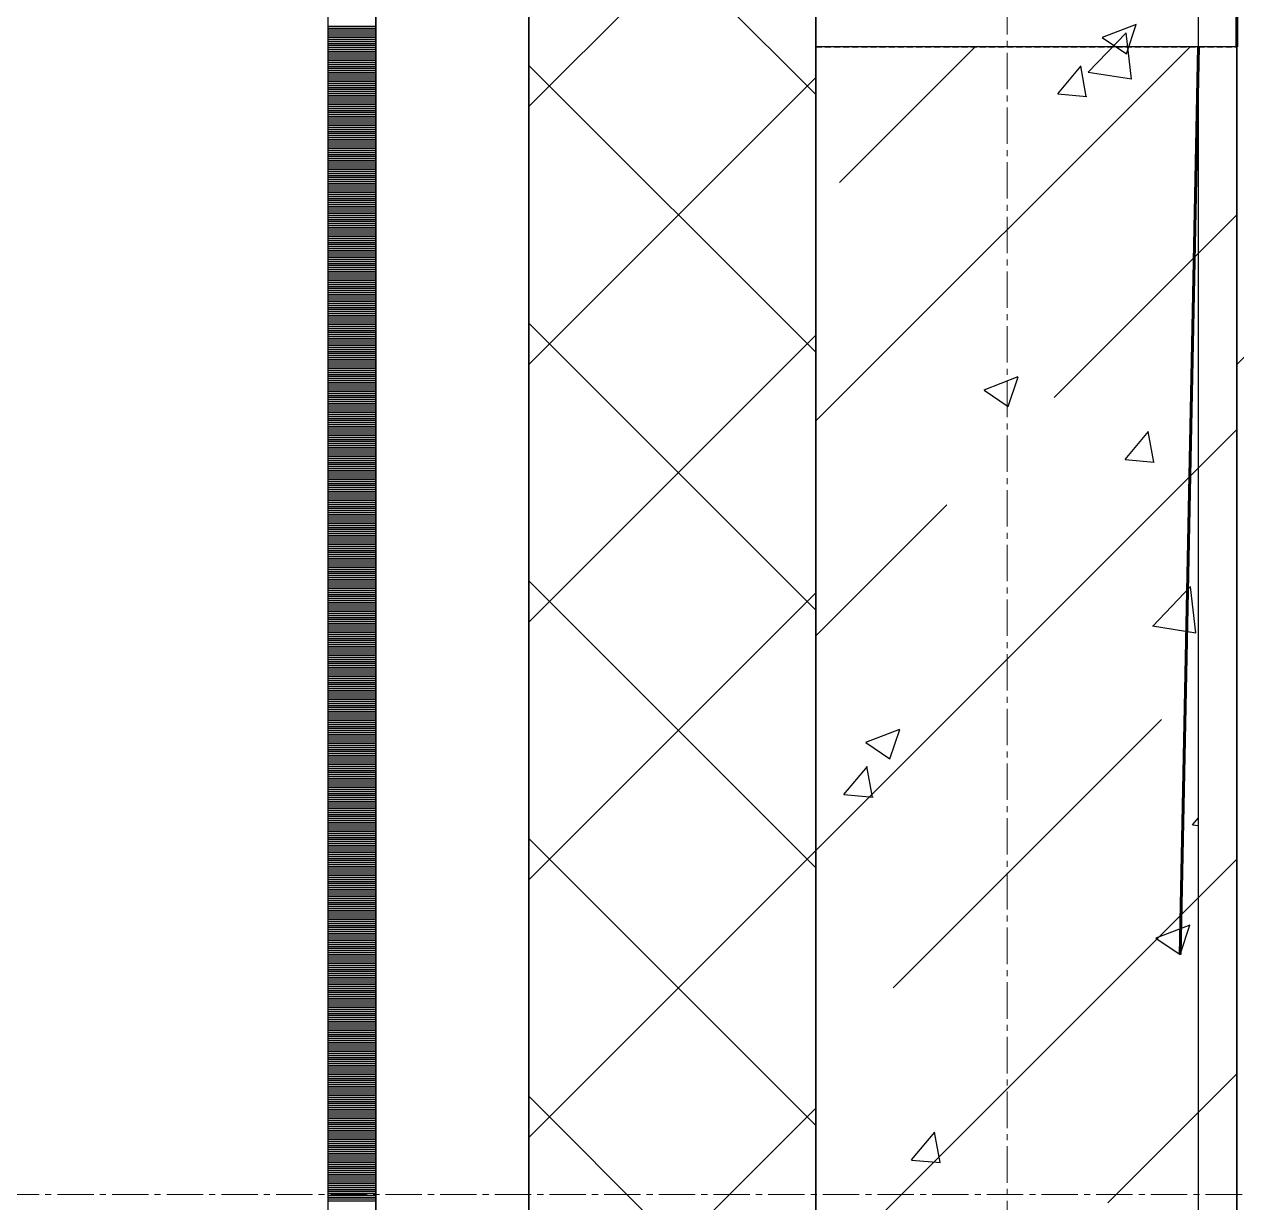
# Model space of a CAD drawing. Header units: millimetres. Extents: x 538266 to 1167394, y 114608 to 637157.
# Drawn here: x 1045920 to 1046554, y 523464 to 524080 of the extents above; entities that cross this region are included whole.
import ezdxf

# ---------------------------------------------------------------- set-up
doc = ezdxf.new("R2010")
doc.units = ezdxf.units.MM
for name, pattern in [('CENTER2', [28.575, 19.05, -3.175, 3.175, -3.175]), ('DASHED', [19.05, 12.7, -6.35]), ('HIDDEN2', [4.7625, 3.175, -1.5875])]:
    doc.linetypes.add(name, pattern=pattern)
for name, color, linetype, lineweight in [('0) шт стен 3 эт', 150, 'Continuous', 60), ('АР_Колонны', 70, 'Continuous', 30), ('АР_Стены ЖБ', 7, 'Continuous', 35), ('АР_Стены ПЕНОблок', 52, 'Continuous', 20), ('АР_Тонкая', 254, 'Continuous', 5), ('АР_Утеплитель', 31, 'Continuous', 0), ('АР_Штриховка', 8, 'Continuous', 0)]:
    doc.layers.add(name, color=color, linetype=linetype, lineweight=lineweight)
doc.layers.add('АР_Делит', color=120, linetype='Continuous', lineweight=0, plot=False)
doc.layers.add('РД_Оси_100', color=7, linetype='Continuous', lineweight=0, true_color=0x525252)
doc.layers.add('ФВ-5', color=7, linetype='Continuous')

# ---------------------------------------------------------------- blocks, each defined once
blk = doc.blocks.new('СОШ_2200_АР_ОСИ_М100_28.05.24')
at = {"layer": 'АР_Делит', "color": 251, "linetype": 'DASHED', "true_color": 0x636466}
blk.add_lwpolyline([(114955, 135155), (114955, -355), (93595.036, -355), (93595.036, 13855), (94145, 13855), (94145, 68320), (66055, 68320), (66055, 13857.73), (83455, 13857.73), (83455, -355), (45245, -355), (45245, 13145), (44695, 13145), (44695, 26755), (45245, 26755), (45245, 68320), (20455, 68320), (20455, 26755), (27955, 26755), (27955, 13145), (-355, 13145), (-355, 100855)], dxfattribs=at)
at = {"layer": 'РД_Оси_100', "color": 251, "linetype": 'CENTER2', "true_color": 0x636466}
blk.add_line((0, -6155), (0, 139938.679), dxfattribs=at)
blk.add_lwpolyline([(29555, 26700), (-5454.958, 26700), (-5954.958, 26850)], dxfattribs=at)
blk = doc.blocks.new('3_этаж1')
at = {"layer": 'АР_Колонны', "color": 18, "linetype": 'HIDDEN2', "lineweight": 25, "true_color": 0x000000}
for p, q in [((684283.57, 524068.74), (684503.57, 524068.74)), ((684283.57, 522868.74), (684283.57, 524068.74)), ((684503.57, 524068.74), (684503.57, 522868.74))]:
    blk.add_line(p, q, dxfattribs=at)
at = {"layer": 'АР_Колонны', "color": 18, "linetype": 'Continuous', "lineweight": 25, "true_color": 0x000000}
for p, q in [((684503.57, 524068.74), (684283.57, 524068.74)), ((684283.57, 524068.74), (684283.57, 522868.74)), ((684503.57, 524068.74), (684283.57, 524068.74)), ((684283.57, 524068.74), (684283.57, 522868.74)), ((684503.57, 522868.74), (684503.57, 524068.74)), ((684503.57, 522868.74), (684503.57, 524068.74))]:
    blk.add_line(p, q, dxfattribs=at)
at = {"layer": 'АР_Стены ЖБ', "color": 18, "linetype": 'Continuous', "lineweight": 25, "true_color": 0x000000}
for p, q in [((684503.57, 524068.74), (684283.57, 524068.74)), ((684283.57, 524068.74), (684283.57, 522868.74)), ((684503.57, 522868.74), (684503.57, 524068.74))]:
    blk.add_line(p, q, dxfattribs=at)
at = {"layer": 'АР_Стены ПЕНОблок', "color": 18, "linetype": 'Continuous', "lineweight": 25, "true_color": 0x000000}
for p, q in [((684283.57, 587568.74), (684283.57, 511368.74)), ((684483.57, 511368.74), (684483.57, 587568.74))]:
    blk.add_line(p, q, dxfattribs=at)
at = {"layer": 'АР_Тонкая', "color": 18, "linetype": 'Continuous', "lineweight": 25, "true_color": 0x000000}
for p, q in [((684028.57, 587568.74), (684028.57, 511368.74)), ((684053.57, 587568.74), (684053.57, 511368.74)), ((684053.57, 511368.74), (684053.57, 587568.74)), ((684133.57, 511368.74), (684133.57, 587568.74))]:
    blk.add_line(p, q, dxfattribs=at)
at = {"layer": 'АР_Утеплитель', "color": 18, "linetype": 'Continuous', "lineweight": 25, "true_color": 0x000000}
for p, q in [((684133.57, 587568.74), (684133.57, 511368.74)), ((684283.57, 511368.74), (684283.57, 587568.74))]:
    blk.add_line(p, q, dxfattribs=at)
at = {"layer": 'АР_Штриховка', "color": 18, "linetype": 'Continuous', "lineweight": 25, "true_color": 0x000000}
for p, q in [((684283.57, 524043.72), (684133.57, 524193.72)), ((684133.57, 524037.43), (684283.57, 524187.43)), ((684028.57, 524079.49), (684053.57, 524079.49)), ((684028.57, 524078.49), (684053.57, 524078.49)), ((684433.38, 524073.66), (684451.17, 524080.49)), ((684445.94, 524064.95), (684451.09, 524080.3)), ((684028.57, 524077.49), (684053.57, 524077.49)), ((684028.57, 524076.49), (684053.57, 524076.49)), ((684028.57, 524075.49), (684053.57, 524075.49)), ((684028.57, 524074.49), (684053.57, 524074.49)), ((684028.57, 524073.49), (684053.57, 524073.49)), ((684028.57, 524072.49), (684053.57, 524072.49)), ((684028.57, 524071.49), (684053.57, 524071.49)), ((684425.97, 524055.37), (684445.76, 524075.99)), ((684433.3, 524073.48), (684445.93, 524064.96)), ((684448.52, 524051.87), (684445.72, 524075.99)), ((684028.57, 524070.49), (684053.57, 524070.49)), ((684028.57, 524069.49), (684053.57, 524069.49)), ((684028.57, 524068.49), (684053.57, 524068.49)), ((684028.57, 524067.49), (684053.57, 524067.49)), ((684028.57, 524066.49), (684053.57, 524066.49)), ((684028.57, 524065.49), (684053.57, 524065.49)), ((684283.57, 523873.12), (684479.2, 524068.74)), ((684295.91, 523997.71), (684366.94, 524068.74)), ((684028.57, 524064.49), (684053.57, 524064.49)), ((684028.57, 524063.49), (684053.57, 524063.49)), ((684028.57, 524062.49), (684053.57, 524062.49)), ((684028.57, 524061.49), (684053.57, 524061.49)), ((684028.57, 524060.49), (684053.57, 524060.49)), ((684028.57, 524059.49), (684053.57, 524059.49)), ((684283.57, 523909.01), (684133.57, 524059.01)), ((684409.98, 524044.08), (684422.23, 524058.67)), ((684424.94, 524042.7), (684422.01, 524058.62)), ((684028.57, 524058.49), (684053.57, 524058.49)), ((684028.57, 524057.49), (684053.57, 524057.49)), ((684028.57, 524056.49), (684053.57, 524056.49)), ((684028.57, 524055.49), (684053.57, 524055.49)), ((684028.57, 524054.49), (684053.57, 524054.49)), ((684028.57, 524053.49), (684053.57, 524053.49)), ((684028.57, 524052.49), (684053.57, 524052.49)), ((684133.57, 523902.73), (684283.57, 524052.73)), ((684425.94, 524055.44), (684448.53, 524051.93)), ((684028.57, 524051.49), (684053.57, 524051.49)), ((684028.57, 524050.49), (684053.57, 524050.49)), ((684028.57, 524049.49), (684053.57, 524049.49)), ((684028.57, 524048.49), (684053.57, 524048.49)), ((684028.57, 524047.49), (684053.57, 524047.49)), ((684028.57, 524046.49), (684053.57, 524046.49)), ((684028.57, 524045.49), (684053.57, 524045.49)), ((684028.57, 524044.49), (684053.57, 524044.49)), ((684028.57, 524043.49), (684053.57, 524043.49)), ((684028.57, 524042.49), (684053.57, 524042.49)), ((684028.57, 524041.49), (684053.57, 524041.49)), ((684028.57, 524040.49), (684053.57, 524040.49)), ((684409.98, 524044.07), (684425.16, 524042.74)), ((684028.57, 524039.49), (684053.57, 524039.49)), ((684028.57, 524038.49), (684053.57, 524038.49)), ((684028.57, 524037.49), (684053.57, 524037.49)), ((684028.57, 524036.49), (684053.57, 524036.49)), ((684028.57, 524035.49), (684053.57, 524035.49)), ((684028.57, 524034.49), (684053.57, 524034.49)), ((684028.57, 524033.49), (684053.57, 524033.49)), ((684028.57, 524032.49), (684053.57, 524032.49)), ((684028.57, 524031.49), (684053.57, 524031.49)), ((684028.57, 524030.49), (684053.57, 524030.49)), ((684028.57, 524029.49), (684053.57, 524029.49)), ((684028.57, 524028.49), (684053.57, 524028.49)), ((684028.57, 524027.49), (684053.57, 524027.49)), ((684028.57, 524026.49), (684053.57, 524026.49)), ((684028.57, 524025.49), (684053.57, 524025.49)), ((684028.57, 524024.49), (684053.57, 524024.49)), ((684028.57, 524023.49), (684053.57, 524023.49)), ((684028.57, 524022.49), (684053.57, 524022.49)), ((684028.57, 524021.49), (684053.57, 524021.49)), ((684028.57, 524020.49), (684053.57, 524020.49)), ((684028.57, 524019.49), (684053.57, 524019.49)), ((684028.57, 524018.49), (684053.57, 524018.49)), ((684028.57, 524017.49), (684053.57, 524017.49)), ((684028.57, 524016.49), (684053.57, 524016.49)), ((684028.57, 524015.49), (684053.57, 524015.49)), ((684028.57, 524014.49), (684053.57, 524014.49)), ((684028.57, 524013.49), (684053.57, 524013.49)), ((684028.57, 524012.49), (684053.57, 524012.49)), ((684028.57, 524011.49), (684053.57, 524011.49)), ((684028.57, 524010.49), (684053.57, 524010.49)), ((684028.57, 524009.49), (684053.57, 524009.49)), ((684028.57, 524008.49), (684053.57, 524008.49)), ((684028.57, 524007.49), (684053.57, 524007.49)), ((684028.57, 524006.49), (684053.57, 524006.49)), ((684028.57, 524005.49), (684053.57, 524005.49)), ((684028.57, 524004.49), (684053.57, 524004.49)), ((684028.57, 524003.49), (684053.57, 524003.49)), ((684028.57, 524002.49), (684053.57, 524002.49)), ((684028.57, 524001.49), (684053.57, 524001.49)), ((684028.57, 524000.49), (684053.57, 524000.49)), ((684028.57, 523999.49), (684053.57, 523999.49)), ((684028.57, 523998.49), (684053.57, 523998.49)), ((684028.57, 523997.49), (684053.57, 523997.49)), ((684028.57, 523996.49), (684053.57, 523996.49)), ((684028.57, 523995.49), (684053.57, 523995.49)), ((684028.57, 523994.49), (684053.57, 523994.49)), ((684028.57, 523993.49), (684053.57, 523993.49)), ((684028.57, 523992.49), (684053.57, 523992.49)), ((684028.57, 523991.49), (684053.57, 523991.49)), ((684028.57, 523990.49), (684053.57, 523990.49)), ((684028.57, 523989.49), (684053.57, 523989.49)), ((684028.57, 523988.49), (684053.57, 523988.49)), ((684028.57, 523987.49), (684053.57, 523987.49)), ((684028.57, 523986.49), (684053.57, 523986.49)), ((684028.57, 523985.49), (684053.57, 523985.49)), ((684028.57, 523984.49), (684053.57, 523984.49)), ((684028.57, 523983.49), (684053.57, 523983.49)), ((684028.57, 523982.49), (684053.57, 523982.49)), ((684028.57, 523981.49), (684053.57, 523981.49)), ((684028.57, 523980.49), (684053.57, 523980.49)), ((684028.57, 523979.49), (684053.57, 523979.49)), ((684028.57, 523978.49), (684053.57, 523978.49)), ((684028.57, 523977.49), (684053.57, 523977.49)), ((684028.57, 523976.49), (684053.57, 523976.49)), ((684408.16, 523885.45), (684503.57, 523980.87)), ((684028.57, 523975.49), (684053.57, 523975.49)), ((684028.57, 523974.49), (684053.57, 523974.49)), ((684028.57, 523973.49), (684053.57, 523973.49)), ((684028.57, 523972.49), (684053.57, 523972.49)), ((684028.57, 523971.49), (684053.57, 523971.49)), ((684028.57, 523970.49), (684053.57, 523970.49)), ((684028.57, 523969.49), (684053.57, 523969.49)), ((684028.57, 523968.49), (684053.57, 523968.49)), ((684028.57, 523967.49), (684053.57, 523967.49)), ((684028.57, 523966.49), (684053.57, 523966.49)), ((684028.57, 523965.49), (684053.57, 523965.49)), ((684028.57, 523964.49), (684053.57, 523964.49)), ((684028.57, 523963.49), (684053.57, 523963.49)), ((684028.57, 523962.49), (684053.57, 523962.49)), ((684028.57, 523961.49), (684053.57, 523961.49)), ((684028.57, 523960.49), (684053.57, 523960.49)), ((684028.57, 523959.49), (684053.57, 523959.49)), ((684028.57, 523958.49), (684053.57, 523958.49)), ((684028.57, 523957.49), (684053.57, 523957.49)), ((684028.57, 523956.49), (684053.57, 523956.49)), ((684028.57, 523955.49), (684053.57, 523955.49)), ((684028.57, 523954.49), (684053.57, 523954.49)), ((684028.57, 523953.49), (684053.57, 523953.49)), ((684028.57, 523952.49), (684053.57, 523952.49)), ((684028.57, 523951.49), (684053.57, 523951.49)), ((684028.57, 523950.49), (684053.57, 523950.49)), ((684028.57, 523949.49), (684053.57, 523949.49)), ((684028.57, 523948.49), (684053.57, 523948.49)), ((684028.57, 523947.49), (684053.57, 523947.49)), ((684028.57, 523946.49), (684053.57, 523946.49)), ((684028.57, 523945.49), (684053.57, 523945.49)), ((684028.57, 523944.49), (684053.57, 523944.49)), ((684028.57, 523943.49), (684053.57, 523943.49)), ((684028.57, 523942.49), (684053.57, 523942.49)), ((684028.57, 523941.49), (684053.57, 523941.49)), ((684028.57, 523940.49), (684053.57, 523940.49)), ((684028.57, 523939.49), (684053.57, 523939.49)), ((684028.57, 523938.49), (684053.57, 523938.49)), ((684028.57, 523937.49), (684053.57, 523937.49)), ((684028.57, 523936.49), (684053.57, 523936.49)), ((684028.57, 523935.49), (684053.57, 523935.49)), ((684028.57, 523934.49), (684053.57, 523934.49)), ((684028.57, 523933.49), (684053.57, 523933.49)), ((684028.57, 523932.49), (684053.57, 523932.49)), ((684028.57, 523931.49), (684053.57, 523931.49)), ((684028.57, 523930.49), (684053.57, 523930.49)), ((684028.57, 523929.49), (684053.57, 523929.49)), ((684028.57, 523928.49), (684053.57, 523928.49)), ((684028.57, 523927.49), (684053.57, 523927.49)), ((684028.57, 523926.49), (684053.57, 523926.49)), ((684028.57, 523925.49), (684053.57, 523925.49)), ((684028.57, 523924.49), (684053.57, 523924.49)), ((684028.57, 523923.49), (684053.57, 523923.49)), ((684028.57, 523922.49), (684053.57, 523922.49)), ((684028.57, 523921.49), (684053.57, 523921.49)), ((684028.57, 523920.49), (684053.57, 523920.49)), ((684028.57, 523919.49), (684053.57, 523919.49)), ((684283.57, 523774.31), (684133.57, 523924.31)), ((684028.57, 523918.49), (684053.57, 523918.49)), ((684028.57, 523917.49), (684053.57, 523917.49)), ((684028.57, 523916.49), (684053.57, 523916.49)), ((684028.57, 523915.49), (684053.57, 523915.49)), ((684028.57, 523914.49), (684053.57, 523914.49)), ((684028.57, 523913.49), (684053.57, 523913.49)), ((684133.57, 523768.02), (684283.57, 523918.02)), ((684028.57, 523912.49), (684053.57, 523912.49)), ((684028.57, 523911.49), (684053.57, 523911.49)), ((684028.57, 523910.49), (684053.57, 523910.49)), ((684028.57, 523909.49), (684053.57, 523909.49)), ((684028.57, 523908.49), (684053.57, 523908.49)), ((684028.57, 523907.49), (684053.57, 523907.49)), ((684028.57, 523906.49), (684053.57, 523906.49)), ((684028.57, 523905.49), (684053.57, 523905.49)), ((684028.57, 523904.49), (684053.57, 523904.49)), ((684028.57, 523903.49), (684053.57, 523903.49)), ((684028.57, 523902.49), (684053.57, 523902.49)), ((684028.57, 523901.49), (684053.57, 523901.49)), ((684028.57, 523900.49), (684053.57, 523900.49)), ((684028.57, 523899.49), (684053.57, 523899.49)), ((684028.57, 523898.49), (684053.57, 523898.49)), ((684028.57, 523897.49), (684053.57, 523897.49)), ((684028.57, 523896.49), (684053.57, 523896.49)), ((684028.57, 523895.49), (684053.57, 523895.49)), ((684028.57, 523894.49), (684053.57, 523894.49)), ((684371.58, 523889.47), (684389.36, 523896.3)), ((684384.14, 523880.77), (684389.29, 523896.12)), ((684028.57, 523893.49), (684053.57, 523893.49)), ((684028.57, 523892.49), (684053.57, 523892.49)), ((684028.57, 523891.49), (684053.57, 523891.49)), ((684028.57, 523890.49), (684053.57, 523890.49)), ((684028.57, 523889.49), (684053.57, 523889.49)), ((684028.57, 523888.49), (684053.57, 523888.49)), ((684028.57, 523887.49), (684053.57, 523887.49)), ((684371.5, 523889.29), (684384.13, 523880.77)), ((684028.57, 523886.49), (684053.57, 523886.49)), ((684028.57, 523885.49), (684053.57, 523885.49)), ((684028.57, 523884.49), (684053.57, 523884.49)), ((684028.57, 523883.49), (684053.57, 523883.49)), ((684028.57, 523882.49), (684053.57, 523882.49)), ((684028.57, 523881.49), (684053.57, 523881.49)), ((684028.57, 523880.49), (684053.57, 523880.49)), ((684028.57, 523879.49), (684053.57, 523879.49)), ((684028.57, 523878.49), (684053.57, 523878.49)), ((684028.57, 523877.49), (684053.57, 523877.49)), ((684028.57, 523876.49), (684053.57, 523876.49)), ((684028.57, 523875.49), (684053.57, 523875.49)), ((684028.57, 523874.49), (684053.57, 523874.49)), ((684028.57, 523873.49), (684053.57, 523873.49)), ((684028.57, 523872.49), (684053.57, 523872.49)), ((684028.57, 523871.49), (684053.57, 523871.49)), ((684028.57, 523870.49), (684053.57, 523870.49)), ((684028.57, 523869.49), (684053.57, 523869.49)), ((684028.57, 523868.49), (684053.57, 523868.49)), ((684283.57, 523648.61), (684503.57, 523868.61)), ((684028.57, 523867.49), (684053.57, 523867.49)), ((684028.57, 523866.49), (684053.57, 523866.49)), ((684028.57, 523865.49), (684053.57, 523865.49)), ((684028.57, 523864.49), (684053.57, 523864.49)), ((684028.57, 523863.49), (684053.57, 523863.49)), ((684028.57, 523862.49), (684053.57, 523862.49)), ((684445.23, 523853.02), (684457.47, 523867.62)), ((684460.18, 523851.64), (684457.25, 523867.56)), ((684028.57, 523861.49), (684053.57, 523861.49)), ((684028.57, 523860.49), (684053.57, 523860.49)), ((684028.57, 523859.49), (684053.57, 523859.49)), ((684028.57, 523858.49), (684053.57, 523858.49)), ((684028.57, 523857.49), (684053.57, 523857.49)), ((684028.57, 523856.49), (684053.57, 523856.49)), ((684028.57, 523855.49), (684053.57, 523855.49)), ((684028.57, 523854.49), (684053.57, 523854.49)), ((684028.57, 523853.49), (684053.57, 523853.49)), ((684028.57, 523852.49), (684053.57, 523852.49)), ((684028.57, 523851.49), (684053.57, 523851.49)), ((684028.57, 523850.49), (684053.57, 523850.49)), ((684028.57, 523849.49), (684053.57, 523849.49)), ((684445.23, 523853.01), (684460.41, 523851.68)), ((684028.57, 523848.49), (684053.57, 523848.49)), ((684028.57, 523847.49), (684053.57, 523847.49)), ((684028.57, 523846.49), (684053.57, 523846.49)), ((684028.57, 523845.49), (684053.57, 523845.49)), ((684028.57, 523844.49), (684053.57, 523844.49)), ((684028.57, 523843.49), (684053.57, 523843.49)), ((684028.57, 523842.49), (684053.57, 523842.49)), ((684028.57, 523841.49), (684053.57, 523841.49)), ((684028.57, 523840.49), (684053.57, 523840.49)), ((684028.57, 523839.49), (684053.57, 523839.49)), ((684028.57, 523838.49), (684053.57, 523838.49)), ((684028.57, 523837.49), (684053.57, 523837.49)), ((684028.57, 523836.49), (684053.57, 523836.49)), ((684028.57, 523835.49), (684053.57, 523835.49)), ((684028.57, 523834.49), (684053.57, 523834.49)), ((684028.57, 523833.49), (684053.57, 523833.49)), ((684028.57, 523832.49), (684053.57, 523832.49)), ((684028.57, 523831.49), (684053.57, 523831.49)), ((684028.57, 523830.49), (684053.57, 523830.49)), ((684028.57, 523829.49), (684053.57, 523829.49)), ((684028.57, 523828.49), (684053.57, 523828.49)), ((684028.57, 523827.49), (684053.57, 523827.49)), ((684028.57, 523826.49), (684053.57, 523826.49)), ((684028.57, 523825.49), (684053.57, 523825.49)), ((684028.57, 523824.49), (684053.57, 523824.49)), ((684283.57, 523760.87), (684352.03, 523829.33)), ((684028.57, 523823.49), (684053.57, 523823.49)), ((684028.57, 523822.49), (684053.57, 523822.49)), ((684028.57, 523821.49), (684053.57, 523821.49)), ((684028.57, 523820.49), (684053.57, 523820.49)), ((684028.57, 523819.49), (684053.57, 523819.49)), ((684028.57, 523818.49), (684053.57, 523818.49)), ((684028.57, 523817.49), (684053.57, 523817.49)), ((684028.57, 523816.49), (684053.57, 523816.49)), ((684028.57, 523815.49), (684053.57, 523815.49)), ((684028.57, 523814.49), (684053.57, 523814.49)), ((684028.57, 523813.49), (684053.57, 523813.49)), ((684028.57, 523812.49), (684053.57, 523812.49)), ((684028.57, 523811.49), (684053.57, 523811.49)), ((684028.57, 523810.49), (684053.57, 523810.49)), ((684028.57, 523809.49), (684053.57, 523809.49)), ((684028.57, 523808.49), (684053.57, 523808.49)), ((684028.57, 523807.49), (684053.57, 523807.49)), ((684028.57, 523806.49), (684053.57, 523806.49)), ((684028.57, 523805.49), (684053.57, 523805.49)), ((684028.57, 523804.49), (684053.57, 523804.49)), ((684028.57, 523803.49), (684053.57, 523803.49)), ((684028.57, 523802.49), (684053.57, 523802.49)), ((684028.57, 523801.49), (684053.57, 523801.49)), ((684028.57, 523800.49), (684053.57, 523800.49)), ((684028.57, 523799.49), (684053.57, 523799.49)), ((684028.57, 523798.49), (684053.57, 523798.49)), ((684028.57, 523797.49), (684053.57, 523797.49)), ((684028.57, 523796.49), (684053.57, 523796.49)), ((684028.57, 523795.49), (684053.57, 523795.49)), ((684028.57, 523794.49), (684053.57, 523794.49)), ((684028.57, 523793.49), (684053.57, 523793.49)), ((684028.57, 523792.49), (684053.57, 523792.49)), ((684028.57, 523791.49), (684053.57, 523791.49)), ((684028.57, 523790.49), (684053.57, 523790.49)), ((684028.57, 523789.49), (684053.57, 523789.49)), ((684028.57, 523788.49), (684053.57, 523788.49)), ((684028.57, 523787.49), (684053.57, 523787.49)), ((684028.57, 523786.49), (684053.57, 523786.49)), ((684283.57, 523639.6), (684133.57, 523789.6)), ((684459.65, 523765.91), (684479.43, 523786.53)), ((684482.2, 523762.4), (684479.39, 523786.52)), ((684028.57, 523785.49), (684053.57, 523785.49)), ((684028.57, 523784.49), (684053.57, 523784.49)), ((684028.57, 523783.49), (684053.57, 523783.49)), ((684028.57, 523782.49), (684053.57, 523782.49)), ((684028.57, 523781.49), (684053.57, 523781.49)), ((684028.57, 523780.49), (684053.57, 523780.49)), ((684133.57, 523633.32), (684283.57, 523783.32)), ((684028.57, 523779.49), (684053.57, 523779.49)), ((684028.57, 523778.49), (684053.57, 523778.49)), ((684028.57, 523777.49), (684053.57, 523777.49)), ((684028.57, 523776.49), (684053.57, 523776.49)), ((684028.57, 523775.49), (684053.57, 523775.49)), ((684028.57, 523774.49), (684053.57, 523774.49)), ((684028.57, 523773.49), (684053.57, 523773.49)), ((684028.57, 523772.49), (684053.57, 523772.49)), ((684028.57, 523771.49), (684053.57, 523771.49)), ((684028.57, 523770.49), (684053.57, 523770.49)), ((684028.57, 523769.49), (684053.57, 523769.49)), ((684028.57, 523768.49), (684053.57, 523768.49)), ((684028.57, 523767.49), (684053.57, 523767.49)), ((684028.57, 523766.49), (684053.57, 523766.49)), ((684028.57, 523765.49), (684053.57, 523765.49)), ((684028.57, 523764.49), (684053.57, 523764.49)), ((684028.57, 523763.49), (684053.57, 523763.49)), ((684028.57, 523762.49), (684053.57, 523762.49)), ((684028.57, 523761.49), (684053.57, 523761.49)), ((684459.62, 523765.97), (684482.21, 523762.46)), ((684028.57, 523760.49), (684053.57, 523760.49)), ((684028.57, 523759.49), (684053.57, 523759.49)), ((684028.57, 523758.49), (684053.57, 523758.49)), ((684028.57, 523757.49), (684053.57, 523757.49)), ((684028.57, 523756.49), (684053.57, 523756.49)), ((684028.57, 523755.49), (684053.57, 523755.49)), ((684028.57, 523754.49), (684053.57, 523754.49)), ((684028.57, 523753.49), (684053.57, 523753.49)), ((684028.57, 523752.49), (684053.57, 523752.49)), ((684028.57, 523751.49), (684053.57, 523751.49)), ((684028.57, 523750.49), (684053.57, 523750.49)), ((684028.57, 523749.49), (684053.57, 523749.49)), ((684028.57, 523748.49), (684053.57, 523748.49)), ((684028.57, 523747.49), (684053.57, 523747.49)), ((684028.57, 523746.49), (684053.57, 523746.49)), ((684028.57, 523745.49), (684053.57, 523745.49)), ((684028.57, 523744.49), (684053.57, 523744.49)), ((684028.57, 523743.49), (684053.57, 523743.49)), ((684028.57, 523742.49), (684053.57, 523742.49)), ((684028.57, 523741.49), (684053.57, 523741.49)), ((684028.57, 523740.49), (684053.57, 523740.49)), ((684028.57, 523739.49), (684053.57, 523739.49)), ((684028.57, 523738.49), (684053.57, 523738.49)), ((684028.57, 523737.49), (684053.57, 523737.49)), ((684028.57, 523736.49), (684053.57, 523736.49)), ((684028.57, 523735.49), (684053.57, 523735.49)), ((684028.57, 523734.49), (684053.57, 523734.49)), ((684028.57, 523733.49), (684053.57, 523733.49)), ((684028.57, 523732.49), (684053.57, 523732.49)), ((684028.57, 523731.49), (684053.57, 523731.49)), ((684028.57, 523730.49), (684053.57, 523730.49)), ((684028.57, 523729.49), (684053.57, 523729.49)), ((684028.57, 523728.49), (684053.57, 523728.49)), ((684028.57, 523727.49), (684053.57, 523727.49)), ((684028.57, 523726.49), (684053.57, 523726.49)), ((684028.57, 523725.49), (684053.57, 523725.49)), ((684028.57, 523724.49), (684053.57, 523724.49)), ((684028.57, 523723.49), (684053.57, 523723.49)), ((684028.57, 523722.49), (684053.57, 523722.49)), ((684028.57, 523721.49), (684053.57, 523721.49)), ((684028.57, 523720.49), (684053.57, 523720.49)), ((684028.57, 523719.49), (684053.57, 523719.49)), ((684028.57, 523718.49), (684053.57, 523718.49)), ((684028.57, 523717.49), (684053.57, 523717.49)), ((684028.57, 523716.49), (684053.57, 523716.49)), ((684323.97, 523576.76), (684464.29, 523717.07)), ((684028.57, 523715.49), (684053.57, 523715.49)), ((684028.57, 523714.49), (684053.57, 523714.49)), ((684028.57, 523713.49), (684053.57, 523713.49)), ((684028.57, 523712.49), (684053.57, 523712.49)), ((684028.57, 523711.49), (684053.57, 523711.49)), ((684028.57, 523710.49), (684053.57, 523710.49)), ((684309.78, 523705.29), (684327.56, 523712.11)), ((684322.33, 523696.58), (684327.48, 523711.93)), ((684028.57, 523709.49), (684053.57, 523709.49)), ((684028.57, 523708.49), (684053.57, 523708.49)), ((684028.57, 523707.49), (684053.57, 523707.49)), ((684028.57, 523706.49), (684053.57, 523706.49)), ((684028.57, 523705.49), (684053.57, 523705.49)), ((684028.57, 523704.49), (684053.57, 523704.49)), ((684309.69, 523705.1), (684322.33, 523696.58)), ((684028.57, 523703.49), (684053.57, 523703.49)), ((684028.57, 523702.49), (684053.57, 523702.49)), ((684028.57, 523701.49), (684053.57, 523701.49)), ((684028.57, 523700.49), (684053.57, 523700.49)), ((684028.57, 523699.49), (684053.57, 523699.49)), ((684028.57, 523698.49), (684053.57, 523698.49)), ((684028.57, 523697.49), (684053.57, 523697.49)), ((684028.57, 523696.49), (684053.57, 523696.49)), ((684028.57, 523695.49), (684053.57, 523695.49)), ((684028.57, 523694.49), (684053.57, 523694.49)), ((684028.57, 523693.49), (684053.57, 523693.49)), ((684028.57, 523692.49), (684053.57, 523692.49)), ((684028.57, 523691.49), (684053.57, 523691.49)), ((684298.29, 523677.9), (684310.53, 523692.5)), ((684313.24, 523676.52), (684310.31, 523692.45)), ((684028.57, 523690.49), (684053.57, 523690.49)), ((684028.57, 523689.49), (684053.57, 523689.49)), ((684028.57, 523688.49), (684053.57, 523688.49)), ((684028.57, 523687.49), (684053.57, 523687.49)), ((684028.57, 523686.49), (684053.57, 523686.49)), ((684028.57, 523685.49), (684053.57, 523685.49)), ((684028.57, 523684.49), (684053.57, 523684.49)), ((684028.57, 523683.49), (684053.57, 523683.49)), ((684028.57, 523682.49), (684053.57, 523682.49)), ((684028.57, 523681.49), (684053.57, 523681.49)), ((684028.57, 523680.49), (684053.57, 523680.49)), ((684028.57, 523679.49), (684053.57, 523679.49)), ((684028.57, 523678.49), (684053.57, 523678.49)), ((684028.57, 523677.49), (684053.57, 523677.49)), ((684028.57, 523676.49), (684053.57, 523676.49)), ((684028.57, 523675.49), (684053.57, 523675.49)), ((684028.57, 523674.49), (684053.57, 523674.49)), ((684028.57, 523673.49), (684053.57, 523673.49)), ((684028.57, 523672.49), (684053.57, 523672.49)), ((684298.28, 523677.89), (684313.47, 523676.57)), ((684028.57, 523671.49), (684053.57, 523671.49)), ((684028.57, 523670.49), (684053.57, 523670.49)), ((684028.57, 523669.49), (684053.57, 523669.49)), ((684028.57, 523668.49), (684053.57, 523668.49)), ((684028.57, 523667.49), (684053.57, 523667.49)), ((684028.57, 523666.49), (684053.57, 523666.49)), ((684480.47, 523661.97), (684483.57, 523665.66)), ((684028.57, 523665.49), (684053.57, 523665.49)), ((684028.57, 523664.49), (684053.57, 523664.49)), ((684028.57, 523663.49), (684053.57, 523663.49)), ((684028.57, 523662.49), (684053.57, 523662.49)), ((684028.57, 523661.49), (684053.57, 523661.49)), ((684028.57, 523660.49), (684053.57, 523660.49)), ((684028.57, 523659.49), (684053.57, 523659.49)), ((684480.47, 523661.96), (684483.57, 523661.68)), ((684028.57, 523658.49), (684053.57, 523658.49)), ((684028.57, 523657.49), (684053.57, 523657.49)), ((684028.57, 523656.49), (684053.57, 523656.49)), ((684028.57, 523655.49), (684053.57, 523655.49)), ((684028.57, 523654.49), (684053.57, 523654.49)), ((684028.57, 523653.49), (684053.57, 523653.49)), ((684283.57, 523504.9), (684133.57, 523654.9)), ((684028.57, 523652.49), (684053.57, 523652.49)), ((684028.57, 523651.49), (684053.57, 523651.49)), ((684028.57, 523650.49), (684053.57, 523650.49)), ((684028.57, 523649.49), (684053.57, 523649.49)), ((684028.57, 523648.49), (684053.57, 523648.49)), ((684028.57, 523647.49), (684053.57, 523647.49)), ((684133.57, 523498.61), (684283.57, 523648.61)), ((684028.57, 523646.49), (684053.57, 523646.49)), ((684028.57, 523645.49), (684053.57, 523645.49)), ((684028.57, 523644.49), (684053.57, 523644.49)), ((684028.57, 523643.49), (684053.57, 523643.49)), ((684028.57, 523642.49), (684053.57, 523642.49)), ((684028.57, 523641.49), (684053.57, 523641.49)), ((684028.57, 523640.49), (684053.57, 523640.49)), ((684283.57, 523424.11), (684503.57, 523644.11)), ((684028.57, 523639.49), (684053.57, 523639.49)), ((684028.57, 523638.49), (684053.57, 523638.49)), ((684028.57, 523637.49), (684053.57, 523637.49)), ((684028.57, 523636.49), (684053.57, 523636.49)), ((684028.57, 523635.49), (684053.57, 523635.49)), ((684028.57, 523634.49), (684053.57, 523634.49)), ((684028.57, 523633.49), (684053.57, 523633.49)), ((684028.57, 523632.49), (684053.57, 523632.49)), ((684028.57, 523631.49), (684053.57, 523631.49)), ((684028.57, 523630.49), (684053.57, 523630.49)), ((684028.57, 523629.49), (684053.57, 523629.49)), ((684028.57, 523628.49), (684053.57, 523628.49)), ((684028.57, 523627.49), (684053.57, 523627.49)), ((684028.57, 523626.49), (684053.57, 523626.49)), ((684028.57, 523625.49), (684053.57, 523625.49)), ((684028.57, 523624.49), (684053.57, 523624.49)), ((684028.57, 523623.49), (684053.57, 523623.49)), ((684028.57, 523622.49), (684053.57, 523622.49)), ((684028.57, 523621.49), (684053.57, 523621.49)), ((684028.57, 523620.49), (684053.57, 523620.49)), ((684028.57, 523619.49), (684053.57, 523619.49)), ((684028.57, 523618.49), (684053.57, 523618.49)), ((684028.57, 523617.49), (684053.57, 523617.49)), ((684028.57, 523616.49), (684053.57, 523616.49)), ((684028.57, 523615.49), (684053.57, 523615.49)), ((684028.57, 523614.49), (684053.57, 523614.49)), ((684028.57, 523613.49), (684053.57, 523613.49)), ((684028.57, 523612.49), (684053.57, 523612.49)), ((684028.57, 523611.49), (684053.57, 523611.49)), ((684028.57, 523610.49), (684053.57, 523610.49)), ((684028.57, 523609.49), (684053.57, 523609.49)), ((684461.39, 523603.02), (684479.18, 523609.85)), ((684473.95, 523594.31), (684479.1, 523609.66)), ((684028.57, 523608.49), (684053.57, 523608.49)), ((684028.57, 523607.49), (684053.57, 523607.49)), ((684028.57, 523606.49), (684053.57, 523606.49)), ((684028.57, 523605.49), (684053.57, 523605.49)), ((684028.57, 523604.49), (684053.57, 523604.49)), ((684028.57, 523603.49), (684053.57, 523603.49)), ((684028.57, 523602.49), (684053.57, 523602.49)), ((684461.31, 523602.84), (684473.94, 523594.31)), ((684028.57, 523601.49), (684053.57, 523601.49)), ((684028.57, 523600.49), (684053.57, 523600.49)), ((684028.57, 523599.49), (684053.57, 523599.49)), ((684028.57, 523598.49), (684053.57, 523598.49)), ((684028.57, 523597.49), (684053.57, 523597.49)), ((684028.57, 523596.49), (684053.57, 523596.49)), ((684028.57, 523595.49), (684053.57, 523595.49)), ((684028.57, 523594.49), (684053.57, 523594.49)), ((684028.57, 523593.49), (684053.57, 523593.49)), ((684028.57, 523592.49), (684053.57, 523592.49)), ((684028.57, 523591.49), (684053.57, 523591.49)), ((684028.57, 523590.49), (684053.57, 523590.49)), ((684028.57, 523589.49), (684053.57, 523589.49)), ((684028.57, 523588.49), (684053.57, 523588.49)), ((684028.57, 523587.49), (684053.57, 523587.49)), ((684028.57, 523586.49), (684053.57, 523586.49)), ((684028.57, 523585.49), (684053.57, 523585.49)), ((684028.57, 523584.49), (684053.57, 523584.49)), ((684028.57, 523583.49), (684053.57, 523583.49)), ((684028.57, 523582.49), (684053.57, 523582.49)), ((684028.57, 523581.49), (684053.57, 523581.49)), ((684028.57, 523580.49), (684053.57, 523580.49)), ((684028.57, 523579.49), (684053.57, 523579.49)), ((684028.57, 523578.49), (684053.57, 523578.49)), ((684028.57, 523577.49), (684053.57, 523577.49)), ((684028.57, 523576.49), (684053.57, 523576.49)), ((684028.57, 523575.49), (684053.57, 523575.49)), ((684028.57, 523574.49), (684053.57, 523574.49)), ((684028.57, 523573.49), (684053.57, 523573.49)), ((684028.57, 523572.49), (684053.57, 523572.49)), ((684028.57, 523571.49), (684053.57, 523571.49)), ((684028.57, 523570.49), (684053.57, 523570.49)), ((684028.57, 523569.49), (684053.57, 523569.49)), ((684028.57, 523568.49), (684053.57, 523568.49)), ((684028.57, 523567.49), (684053.57, 523567.49)), ((684028.57, 523566.49), (684053.57, 523566.49)), ((684028.57, 523565.49), (684053.57, 523565.49)), ((684028.57, 523564.49), (684053.57, 523564.49)), ((684028.57, 523563.49), (684053.57, 523563.49)), ((684028.57, 523562.49), (684053.57, 523562.49)), ((684028.57, 523561.49), (684053.57, 523561.49)), ((684028.57, 523560.49), (684053.57, 523560.49)), ((684028.57, 523559.49), (684053.57, 523559.49)), ((684028.57, 523558.49), (684053.57, 523558.49)), ((684028.57, 523557.49), (684053.57, 523557.49)), ((684028.57, 523556.49), (684053.57, 523556.49)), ((684028.57, 523555.49), (684053.57, 523555.49)), ((684028.57, 523554.49), (684053.57, 523554.49)), ((684028.57, 523553.49), (684053.57, 523553.49)), ((684028.57, 523552.49), (684053.57, 523552.49)), ((684028.57, 523551.49), (684053.57, 523551.49)), ((684028.57, 523550.49), (684053.57, 523550.49)), ((684028.57, 523549.49), (684053.57, 523549.49)), ((684028.57, 523548.49), (684053.57, 523548.49)), ((684028.57, 523547.49), (684053.57, 523547.49)), ((684028.57, 523546.49), (684053.57, 523546.49)), ((684028.57, 523545.49), (684053.57, 523545.49)), ((684028.57, 523544.49), (684053.57, 523544.49)), ((684028.57, 523543.49), (684053.57, 523543.49)), ((684028.57, 523542.49), (684053.57, 523542.49)), ((684028.57, 523541.49), (684053.57, 523541.49)), ((684028.57, 523540.49), (684053.57, 523540.49)), ((684028.57, 523539.49), (684053.57, 523539.49)), ((684028.57, 523538.49), (684053.57, 523538.49)), ((684028.57, 523537.49), (684053.57, 523537.49)), ((684028.57, 523536.49), (684053.57, 523536.49)), ((684028.57, 523535.49), (684053.57, 523535.49)), ((684028.57, 523534.49), (684053.57, 523534.49)), ((684028.57, 523533.49), (684053.57, 523533.49)), ((684028.57, 523532.49), (684053.57, 523532.49)), ((684028.57, 523531.49), (684053.57, 523531.49)), ((684028.57, 523530.49), (684053.57, 523530.49)), ((684028.57, 523529.49), (684053.57, 523529.49)), ((684028.57, 523528.49), (684053.57, 523528.49)), ((684028.57, 523527.49), (684053.57, 523527.49)), ((684028.57, 523526.49), (684053.57, 523526.49)), ((684436.22, 523464.5), (684503.57, 523531.85)), ((684028.57, 523525.49), (684053.57, 523525.49)), ((684028.57, 523524.49), (684053.57, 523524.49)), ((684028.57, 523523.49), (684053.57, 523523.49)), ((684028.57, 523522.49), (684053.57, 523522.49)), ((684028.57, 523521.49), (684053.57, 523521.49)), ((684028.57, 523520.49), (684053.57, 523520.49)), ((684283.57, 523370.2), (684133.57, 523520.2)), ((684028.57, 523519.49), (684053.57, 523519.49)), ((684028.57, 523518.49), (684053.57, 523518.49)), ((684028.57, 523517.49), (684053.57, 523517.49)), ((684028.57, 523516.49), (684053.57, 523516.49)), ((684028.57, 523515.49), (684053.57, 523515.49)), ((684028.57, 523514.49), (684053.57, 523514.49)), ((684133.57, 523363.91), (684283.57, 523513.91)), ((684028.57, 523513.49), (684053.57, 523513.49)), ((684028.57, 523512.49), (684053.57, 523512.49)), ((684028.57, 523511.49), (684053.57, 523511.49)), ((684028.57, 523510.49), (684053.57, 523510.49)), ((684028.57, 523509.49), (684053.57, 523509.49)), ((684028.57, 523508.49), (684053.57, 523508.49)), ((684028.57, 523507.49), (684053.57, 523507.49)), ((684028.57, 523506.49), (684053.57, 523506.49)), ((684028.57, 523505.49), (684053.57, 523505.49)), ((684028.57, 523504.49), (684053.57, 523504.49)), ((684028.57, 523503.49), (684053.57, 523503.49)), ((684028.57, 523502.49), (684053.57, 523502.49)), ((684028.57, 523501.49), (684053.57, 523501.49)), ((684333.53, 523486.85), (684345.77, 523501.44)), ((684348.49, 523485.47), (684345.55, 523501.39)), ((684028.57, 523500.49), (684053.57, 523500.49)), ((684028.57, 523499.49), (684053.57, 523499.49)), ((684028.57, 523498.49), (684053.57, 523498.49)), ((684028.57, 523497.49), (684053.57, 523497.49)), ((684028.57, 523496.49), (684053.57, 523496.49)), ((684028.57, 523495.49), (684053.57, 523495.49)), ((684028.57, 523494.49), (684053.57, 523494.49)), ((684028.57, 523493.49), (684053.57, 523493.49)), ((684028.57, 523492.49), (684053.57, 523492.49)), ((684028.57, 523491.49), (684053.57, 523491.49)), ((684028.57, 523490.49), (684053.57, 523490.49)), ((684028.57, 523489.49), (684053.57, 523489.49)), ((684028.57, 523488.49), (684053.57, 523488.49)), ((684028.57, 523487.49), (684053.57, 523487.49)), ((684028.57, 523486.49), (684053.57, 523486.49)), ((684028.57, 523485.49), (684053.57, 523485.49)), ((684028.57, 523484.49), (684053.57, 523484.49)), ((684028.57, 523483.49), (684053.57, 523483.49)), ((684028.57, 523482.49), (684053.57, 523482.49)), ((684333.53, 523486.84), (684348.71, 523485.51)), ((684028.57, 523481.49), (684053.57, 523481.49)), ((684028.57, 523480.49), (684053.57, 523480.49)), ((684028.57, 523479.49), (684053.57, 523479.49)), ((684028.57, 523478.49), (684053.57, 523478.49)), ((684028.57, 523477.49), (684053.57, 523477.49)), ((684028.57, 523476.49), (684053.57, 523476.49)), ((684028.57, 523475.49), (684053.57, 523475.49)), ((684028.57, 523474.49), (684053.57, 523474.49)), ((684028.57, 523473.49), (684053.57, 523473.49)), ((684028.57, 523472.49), (684053.57, 523472.49)), ((684028.57, 523471.49), (684053.57, 523471.49)), ((684028.57, 523470.49), (684053.57, 523470.49)), ((684028.57, 523469.49), (684053.57, 523469.49)), ((684028.57, 523468.49), (684053.57, 523468.49)), ((684028.57, 523467.49), (684053.57, 523467.49)), ((684028.57, 523466.49), (684053.57, 523466.49)), ((684028.57, 523465.49), (684053.57, 523465.49))]:
    blk.add_line(p, q, dxfattribs=at)

msp = doc.modelspace()

# ---------------------------------------------------------------- hatches: boundary and pattern name
at = {"layer": 'ФВ-5'}
h = msp.add_hatch(dxfattribs=at)
h.set_pattern_fill('ANSI31', color=3, scale=300, style=0)
h.paths.add_polyline_path([(1054123.58, 541968.74), (1046553.58, 541968.74), (1046553.58, 510388.74), (1054123.58, 510388.74)])

# ---------------------------------------------------------------- linework, layer by layer
msp.add_lwpolyline([(1054123.58, 541968.74), (1046553.58, 541968.74), (1046553.58, 510388.74), (1054123.58, 510388.74)], close=True)
at = {"layer": '0) шт стен 3 эт', "color": 2}
for points in [[(1046553.58, 524068.74), (1046549.36, 527568.74)], [(1046523.95, 523594.31), (1046533.58, 524068.74)]]:
    msp.add_lwpolyline(points, dxfattribs=at)

# ---------------------------------------------------------------- block references
at = {"layer": '0) шт стен 3 эт', "color": 5, "lineweight": 25}
msp.add_blockref('3_этаж1', (362050.01, 0), dxfattribs=at)
at = {"layer": 'РД_Оси_100', "lineweight": 25}
msp.add_blockref('СОШ_2200_АР_ОСИ_М100_28.05.24', (1046433.58, 496768.74), dxfattribs=at)

doc.saveas('drawing.dxf')
